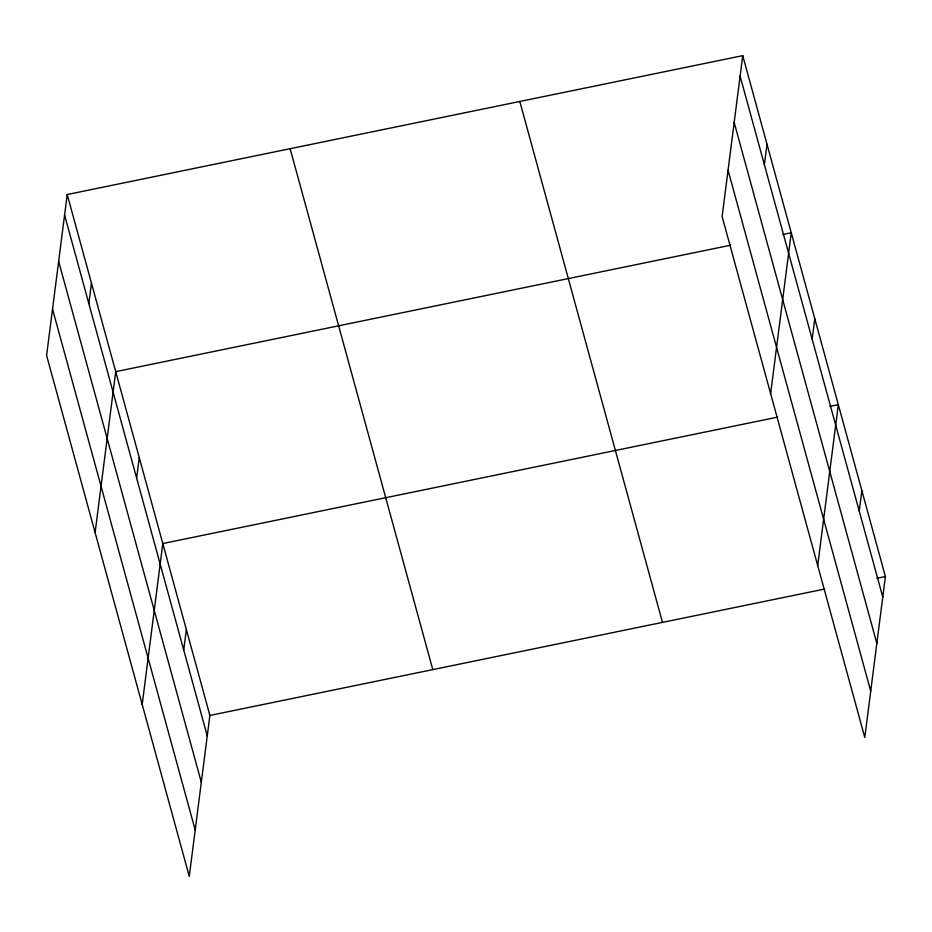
<?xml version="1.0" encoding="UTF-8"?>
<svg xmlns="http://www.w3.org/2000/svg" width="932" height="932" viewBox="0 0 932 932"><rect width="100%" height="100%" fill="white"/><g stroke="black" fill="none" stroke-linecap="round" stroke-linejoin="round"><path stroke-width="1.4" d="M67.209 194.532L46.6 355.453L189.266 876.36L209.875 715.45L67.209 194.532L742.734 55.64L885.4 576.547L864.791 737.468L722.125 216.55L742.734 55.64M88.843 303.576L91.464 283.083M95.111 532.556L115.719 371.647L730.572 245.221M136.631 478.081L139.264 457.589M142.188 704.464L162.797 543.542L777.649 417.128M183.709 649.988L186.342 629.496M764.368 164.684L766.989 144.192M770.624 393.665L791.245 232.744L782.775 234.491M812.156 339.19L814.778 318.697M817.702 565.561L838.322 404.651L829.853 406.387M859.234 511.086L861.855 490.605M209.875 715.45L824.727 589.024M876.93 578.294L885.4 576.547M740.113 76.121L882.779 597.039M734.171 122.465L876.837 643.383M728.055 170.218L870.721 691.125M519.811 101.471L662.477 622.39M290.132 148.701L432.798 669.607M64.588 215.024L207.254 735.931M58.658 261.368L201.312 782.274M52.542 309.109L195.196 830.016"/></g></svg>
